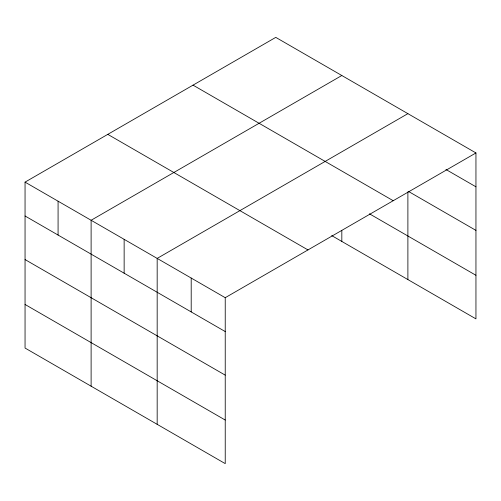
<?xml version="1.0" encoding="UTF-8"?>
<svg xmlns="http://www.w3.org/2000/svg" width="501" height="501" viewBox="0 0 501 501"><rect width="100%" height="100%" fill="white"/><g stroke="black" fill="none" stroke-linecap="round" stroke-linejoin="round"><path stroke-width="0.75" d="M475.95 152.949L275.769 37.375L25.05 182.126L25.05 348.051L225.231 463.625L225.231 297.694L475.95 152.949L475.95 318.874L331.718 235.602M341.826 75.513L91.113 220.265L91.113 386.196M407.889 113.652L157.17 258.403L157.17 424.334M445.921 169.476L475.95 186.81M408.553 191.482L475.95 230.391M193.029 85.139L393.216 200.713M369.462 213.814L475.95 275.293M107.784 134.356L307.971 249.93M25.05 182.126L225.231 297.694M25.05 215.987L225.231 331.562M25.05 259.568L225.231 375.143M25.05 304.47L225.231 420.045M407.889 191.87L407.889 279.583M341.826 230.548L341.826 241.444M191.2 278.049L191.2 311.916M124.142 239.334L124.142 273.202M58.078 201.195L58.078 235.057"/></g></svg>
